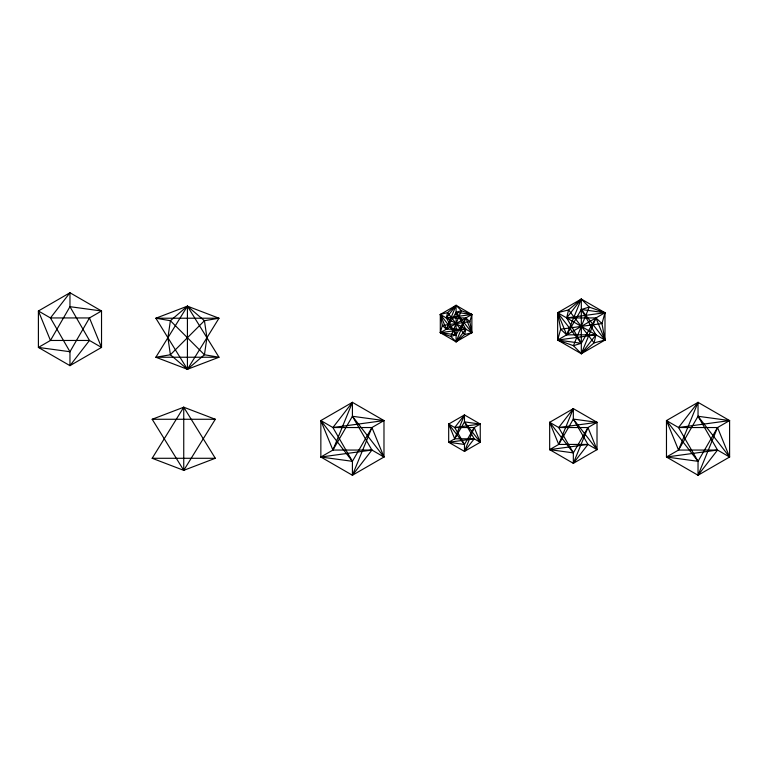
<?xml version="1.0" encoding="UTF-8"?>
<svg xmlns="http://www.w3.org/2000/svg" width="768" height="768" viewBox="0 0 768 768"><rect width="100%" height="100%" fill="white"/><g stroke="black" fill="none" stroke-linecap="round" stroke-linejoin="round"><path stroke-width="1.15" d="M183.744 470.342L183.744 407.213L152.179 419.27L183.744 470.342L215.309 458.285L183.744 407.213L152.179 458.285L183.744 470.342L215.309 419.27L183.744 407.213M187.421 369.293L187.421 306.163L218.986 318.221L187.421 369.293L155.856 357.235L187.421 306.163L204.442 320.707L206.928 337.728L204.442 354.758L187.421 369.293L170.4 354.758L167.914 337.728L170.4 320.707L187.421 306.163L218.986 357.235L187.421 369.293L155.856 318.221L187.421 306.163M352.416 475.248L352.416 461.318L332.909 427.536L320.851 420.576L320.851 457.018L352.416 475.248L383.981 457.018L383.981 420.576L352.416 402.346L320.851 420.576L332.909 450.058L371.923 450.058L383.981 457.018L371.923 427.536L332.909 427.536L352.416 402.346L352.416 416.275L371.923 450.058L352.416 475.248L371.923 427.536L383.981 420.576L352.416 416.275L332.909 450.058L320.851 457.018L352.416 461.318L371.923 427.536M464.467 451.392L464.467 444.432L454.714 427.536L448.685 424.051L448.685 442.282L464.467 451.392L480.25 442.282L480.25 424.051L464.467 414.941L448.685 424.051L454.714 438.797L474.221 438.797L480.25 442.282L474.221 427.536L454.714 427.536L464.467 414.941L464.467 421.901L474.221 438.797L464.467 451.392L474.221 427.536L480.25 424.051L464.467 421.901L454.714 438.797L448.685 442.282L464.467 444.432L474.221 427.536M471.869 332.688L471.869 314.458L456.086 305.347L440.304 314.458L440.304 332.688L456.086 341.798L471.869 332.688L469.862 321.696L471.869 314.458L461.347 310.704L456.086 305.347L447.581 312.586L440.304 314.458L442.32 325.45L440.304 332.688L450.826 336.442L456.086 341.798L464.602 334.56L471.869 332.688L465.84 317.942L446.333 317.942L447.581 312.586L464.602 334.56L465.84 329.203L456.086 312.307L461.347 310.704L450.826 336.442L456.086 334.838L465.84 317.942L469.862 321.696L442.32 325.45L446.333 329.203L465.84 329.203L456.086 341.798L456.086 305.347L446.333 317.942L456.086 334.838L440.304 332.688L471.869 314.458L456.086 312.307L446.333 329.203L440.304 314.458L471.869 332.688L456.086 312.307M573.341 463.315L573.341 452.88L558.71 427.536L549.667 422.314L549.667 449.645L573.341 463.315L597.014 449.645L597.014 422.314L573.341 408.643L549.667 422.314L558.71 444.432L587.971 444.432L597.014 449.645L587.971 427.536L558.71 427.536L573.341 408.643L573.341 419.088L587.971 444.432L573.341 463.315L587.971 427.536L597.014 422.314L573.341 419.088L558.71 444.432L549.667 449.645L573.341 452.88L587.971 427.536M581.318 343.277L581.318 299.05L557.645 312.72L557.645 340.051L581.318 353.722L604.992 340.051L604.992 312.72L581.318 299.05L568.55 309.907L557.645 312.72L560.659 329.203L557.645 340.051L573.427 345.686L581.318 353.722L594.086 342.874L604.992 340.051L601.978 323.568L604.992 312.72L589.21 307.085L581.318 299.05L566.688 317.942L581.318 343.277L581.318 353.722L595.949 334.838L581.318 309.494L589.21 307.085L573.427 345.686L581.318 343.277L595.949 317.942L601.978 323.568L560.659 329.203L566.688 334.838L595.949 334.838L594.086 342.874L568.55 309.907L566.688 317.942L595.949 317.942L604.992 340.051L557.645 312.72L566.688 334.838L581.318 309.494L604.992 312.72L557.645 340.051L581.318 343.277L557.645 312.72M698.035 475.248L698.035 461.318L678.528 427.536L666.47 420.576L666.47 457.018L698.035 475.248L729.6 457.018L729.6 420.576L698.035 402.346L666.47 420.576L678.528 450.058L717.542 450.058L729.6 457.018L717.542 427.536L678.528 427.536L698.035 402.346L698.035 416.275L717.542 450.058L698.035 475.248L717.542 427.536L729.6 420.576L698.035 416.275L678.528 450.058L666.47 457.018L698.035 461.318L717.542 427.536M332.909 450.058L352.416 402.346M446.333 329.203L456.086 305.347M456.086 341.798L465.84 317.942M454.714 438.797L464.467 414.941M566.688 334.838L581.318 299.05M581.318 353.722L595.949 317.942M558.71 444.432L573.341 408.643M678.528 450.058L698.035 402.346M446.333 317.942L471.869 314.458M440.304 332.688L465.84 329.203M566.688 317.942L604.992 312.72M557.645 340.051L595.949 334.838M332.909 427.536L383.981 420.576M454.714 427.536L480.25 424.051M320.851 457.018L371.923 450.058M448.685 442.282L474.221 438.797M558.71 427.536L597.014 422.314M678.528 427.536L729.6 420.576M549.667 449.645L587.971 444.432M666.47 457.018L717.542 450.058M152.179 419.27L215.309 419.27M152.179 458.285L215.309 458.285M698.035 416.275L729.6 457.018M581.318 309.494L604.992 340.051M666.47 420.576L698.035 461.318M573.341 419.088L597.014 449.645M549.667 422.314L573.341 452.88M440.304 314.458L456.086 334.838M464.467 421.901L480.25 442.282M448.685 424.051L464.467 444.432M352.416 416.275L383.981 457.018M320.851 420.576L352.416 461.318M69.965 351.725L69.965 365.654L101.53 347.424L101.53 310.982L69.965 292.752L38.4 310.982L38.4 347.424L69.965 365.654L89.472 340.464L69.965 306.682L69.965 292.752L50.458 317.942L69.965 351.725L89.472 317.942L101.53 310.982L69.965 306.682L50.458 340.464L38.4 347.424L69.965 351.725M204.442 320.707L170.4 354.758L155.856 357.235L218.986 357.235L204.442 354.758L170.4 320.707L155.856 318.221L218.986 318.221L204.442 320.707M89.472 317.942L50.458 317.942L38.4 310.982L50.458 340.464L89.472 340.464L101.53 347.424L89.472 317.942"/></g></svg>
